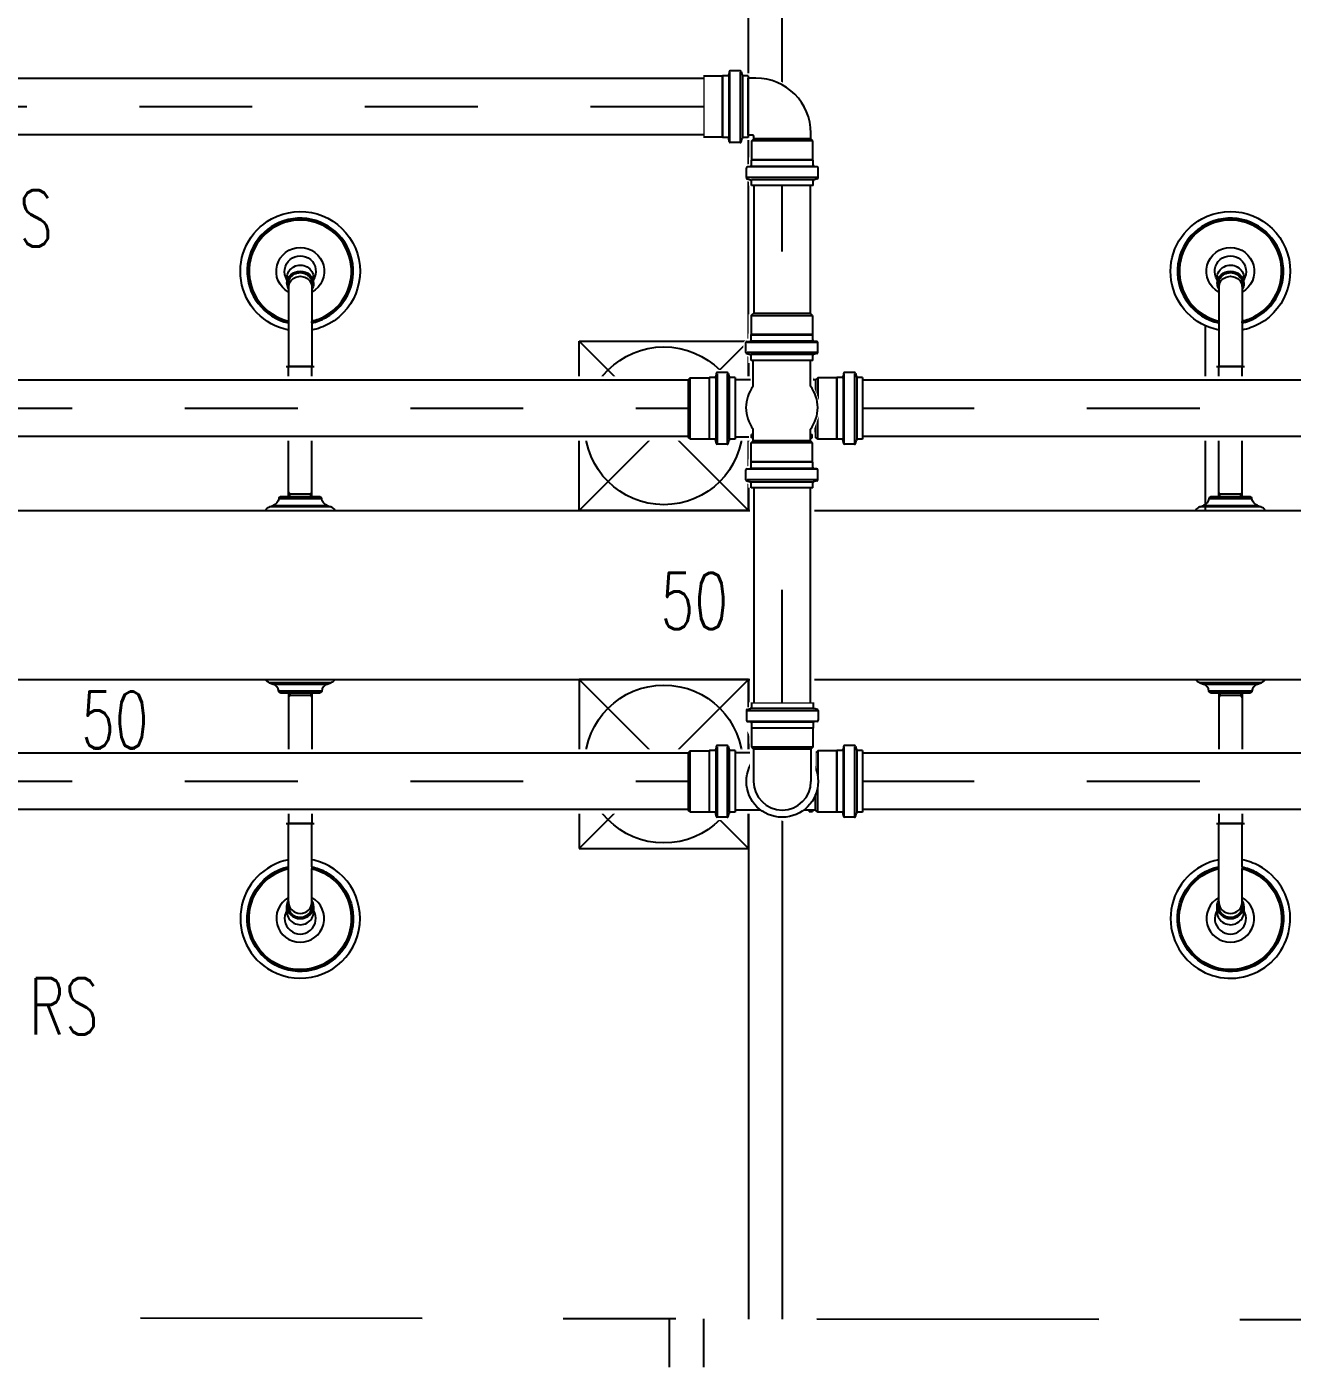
# Model space of a CAD drawing. Header units: inches. Extents: x 542787 to 543192, y 9574025 to 9574373.
# Drawn here: x 542829.96 to 542831.082, y 9574188.034 to 9574189.223 of the extents above; entities that cross this region are included whole.
import ezdxf
from ezdxf.enums import TextEntityAlignment as Align

# ---------------------------------------------------------------- set-up
doc = ezdxf.new("R2010")
doc.units = ezdxf.units.IN
doc.header["$MEASUREMENT"] = 0
doc.linetypes.add('DASHDOT', pattern=[1, 0.5, -0.25, 0, -0.25])
doc.linetypes.add('DASHDOT2', pattern=[0.5, 0.25, -0.125, 0, -0.125])
for name, color, linetype in [('CERCADURA', 7, 'Continuous'), ('EIXO', 8, 'Continuous'), ('I-ARQ', 8, 'Continuous'), ('I-ESGOTO', 6, 'Continuous'), ('I-NORMO_INST', 4, 'Continuous')]:
    doc.layers.add(name, color=color, linetype=linetype)
doc.styles.add('125', font='ROMANS.SHX', dxfattribs={"width": 0.7, "height": 0.25})
doc.styles.add('25', font='ROMANS.SHX', dxfattribs={"width": 0.7, "height": 0.05})

# ---------------------------------------------------------------- blocks, each defined once
blk = doc.blocks.new('*U300')
at = {"color": 2}
blk.add_wipeout([(0, 0.0285), (4.2104, 0.0285), (4.2104, -0.0285), (0, -0.0285)], dxfattribs=at)
for p, q in [((0, 0.025), (4.2104, 0.025)), ((0, -0.025), (4.2104, -0.025))]:
    blk.add_line(p, q)
at = {"layer": 'EIXO', "linetype": 'DASHDOT', "ltscale": 0.01}
blk.add_line((0, 0), (4.2104, 0), dxfattribs=at)
blk = doc.blocks.new('*U301')
at = {"color": 2}
blk.add_wipeout([(0, 0.0285), (4.2096, 0.0285), (4.2096, -0.0285), (0, -0.0285)], dxfattribs=at)
for p, q in [((0, 0.025), (4.2096, 0.025)), ((0, -0.025), (4.2096, -0.025))]:
    blk.add_line(p, q)
at = {"layer": 'EIXO', "linetype": 'DASHDOT', "ltscale": 0.01}
blk.add_line((0, 0), (4.2096, 0), dxfattribs=at)
blk = doc.blocks.new('*U126')
at = {"color": 2}
blk.add_wipeout([(-0.0347, -0.0491), (-0.0322, -0.0459), (-0.0302, -0.0453), (-0.0302, -0.0397), (-0.0282, -0.0397), (-0.0282, -0.02), (-0.0359, -0.0002), (-0.0282, 0.0216), (-0.0297, 0.0217), (-0.0297, 0.0289), (-0.0287, 0.029), (-0.03, 0.0303), (-0.03, 0.0471), (-0.0302, 0.0473), (-0.0302, 0.0518), (-0.0317, 0.0519), (-0.0347, 0.0552), (-0.0347, 0.0639), (-0.0322, 0.0671), (-0.0302, 0.0677), (-0.0302, 0.071), (0.0291, 0.071), (0.0291, 0.0677), (0.0311, 0.0671), (0.0335, 0.0639), (0.0335, 0.0552), (0.0305, 0.0519), (0.0291, 0.0518), (0.0291, 0.0458), (0.0289, 0.0458), (0.0289, 0.0303), (0.0275, 0.029), (0.0286, 0.0289), (0.0286, 0.0217), (0.0271, 0.0216), (0.0348, 0.0013), (0.0271, -0.02), (0.0271, -0.0397), (0.0291, -0.0397), (0.0291, -0.0453), (0.0311, -0.0459), (0.0335, -0.0491), (0.0335, -0.0578), (0.0305, -0.0611), (0.0291, -0.0612), (0.0291, -0.0657), (0.0288, -0.0659), (0.0288, -0.0827), (0.0257, -0.0835), (-0.0269, -0.0835), (-0.03, -0.0827), (-0.03, -0.0659), (-0.0302, -0.0657), (-0.0302, -0.0612), (-0.0317, -0.0611), (-0.0347, -0.0578)], dxfattribs=at)
for p, q in [((-0.0324, 0.0639), (-0.0324, 0.0552)), ((-0.0316, 0.0649), (-0.0287, 0.0657)), ((-0.0314, 0.0639), (0.0302, 0.0639)), ((-0.0279, 0.071), (0.0268, 0.071)), ((-0.0279, 0.071), (-0.0279, 0.0667)), ((0.0268, 0.071), (0.0268, 0.0667)), ((0.0305, 0.0649), (0.0275, 0.0657)), ((0.0312, 0.0639), (0.0312, 0.0552)), ((-0.0315, 0.0542), (-0.0289, 0.054)), ((-0.0314, 0.0545), (0.0302, 0.0545)), ((-0.0279, 0.053), (-0.0279, 0.0483)), ((-0.0279, 0.0483), (0.0268, 0.0483)), ((-0.0279, 0.0483), (-0.0277, 0.0481)), ((-0.0277, 0.0481), (-0.0277, 0.0313)), ((0.0268, 0.0483), (0.0266, 0.0481)), ((0.0266, 0.0481), (0.0266, 0.0313)), ((0.0268, 0.053), (0.0268, 0.0483)), ((0.0303, 0.0542), (0.0277, 0.054)), ((-0.0277, 0.0313), (-0.0059, 0.0313)), ((-0.0277, 0.0313), (-0.0259, 0.0295)), ((-0.0259, 0.0269), (-0.0274, 0.0267)), ((-0.0274, 0.0267), (-0.0274, 0.0238)), ((-0.0259, 0.0237), (-0.0274, 0.0238)), ((-0.0259, 0.0295), (-0.0259, 0.0191)), ((0.0266, 0.0313), (0.0047, 0.0313)), ((0.0266, 0.0313), (0.0248, 0.0295)), ((0.0248, 0.0295), (0.0248, 0.0191)), ((0.0248, 0.0269), (0.0263, 0.0267)), ((0.0248, 0.0237), (0.0263, 0.0238)), ((0.0263, 0.0267), (0.0263, 0.0238)), ((-0.0259, -0.0193), (-0.0259, -0.042)), ((0.0248, -0.0193), (0.0248, -0.042)), ((-0.0316, -0.0481), (-0.0287, -0.0473)), ((-0.0279, -0.042), (0.0268, -0.042)), ((-0.0279, -0.042), (-0.0279, -0.0463)), ((0.0268, -0.042), (0.0268, -0.0463)), ((0.0305, -0.0481), (0.0275, -0.0473)), ((-0.0324, -0.0491), (-0.0324, -0.0578)), ((-0.0315, -0.0588), (-0.0289, -0.059)), ((-0.0314, -0.0491), (0.0302, -0.0491)), ((-0.0314, -0.0578), (0.0302, -0.0578)), ((0.0303, -0.0588), (0.0277, -0.059)), ((0.0312, -0.0491), (0.0312, -0.0578)), ((-0.0279, -0.06), (-0.0279, -0.0647)), ((-0.0279, -0.0647), (-0.0277, -0.065)), ((-0.0277, -0.0817), (-0.0277, -0.065)), ((0.0268, -0.0647), (0.0265, -0.065)), ((0.0265, -0.0817), (0.0265, -0.065)), ((0.0268, -0.06), (0.0268, -0.0647)), ((-0.0277, -0.0817), (-0.0259, -0.0835)), ((0.0265, -0.0817), (0.0248, -0.0835)), ((-0.0259, -0.0835), (0.0248, -0.0835))]:
    blk.add_line(p, q)
at = {"color": 8}
for p, q in [((-0.0279, 0.0659), (0.0268, 0.0659)), ((-0.0279, 0.0539), (0.0268, 0.0539)), ((-0.0277, 0.0481), (0.0266, 0.0481)), ((-0.0259, 0.0295), (-0.0123, 0.0295)), ((0.0248, 0.0295), (0.0111, 0.0295)), ((-0.0279, -0.0471), (0.0268, -0.0471)), ((-0.0259, -0.042), (0.0248, -0.042)), ((-0.0279, -0.0591), (0.0268, -0.0591)), ((0.0268, -0.0647), (-0.0279, -0.0647)), ((-0.0277, -0.065), (0.0265, -0.065)), ((0.0265, -0.0817), (-0.0277, -0.0817))]:
    blk.add_line(p, q, dxfattribs=at)
blk.add_lwpolyline([(0.0253, -0.0165), (0.0253, -0.0165, 0.174705)], format="xyb")
for radius in [0.0318, 0.0256]:
    blk.add_circle((-0.0006, -0.0001), radius)
blk.add_circle((-0.0006, -0.0001), 0.0273, dxfattribs=at)
for centre, start, end in [((-0.0314, 0.0639), 105, 180), ((-0.0289, 0.0667), 285, 360), ((0.0278, 0.0667), 180, 255), ((0.0302, 0.0639), 360, 75), ((-0.0314, 0.0552), 180, 265), ((-0.0289, 0.053), 360, 85), ((0.0278, 0.053), 95, 180), ((0.0302, 0.0552), 275, 360), ((-0.0289, -0.0463), 285, 360), ((0.0278, -0.0463), 180, 255), ((-0.0314, -0.0491), 105, 180), ((-0.0314, -0.0578), 180, 265), ((-0.0289, -0.06), 360, 85), ((0.0278, -0.06), 95, 180), ((0.0302, -0.0578), 275, 360), ((0.0302, -0.0491), 360, 75)]:
    blk.add_arc(centre, 0.001, start, end)
blk = doc.blocks.new('*U207')
at = {"color": 1, "style": '25'}
for tag, flags, p in [('MARCA', 1, (0, -0.1877)), ('QUANT.', 3, (0, -0.2718))]:
    blk.add_attdef(tag, text='', height=0.05, dxfattribs=dict(at, flags=flags)).set_placement(p, align=Align.CENTER)
at = {"color": 2}
blk.add_wipeout([(0.0287, -0.0245), (0.0294, -0.0413), (0.034, -0.0514), (0.034, -0.0656), (0.0294, -0.0656), (0.0294, -0.07), (0, -0.07), (-0.0294, -0.07), (-0.0294, -0.0661), (-0.034, -0.0661), (-0.034, -0.0519), (-0.0292, -0.0417), (-0.0297, -0.0182), (-0.0292, -0.0088), (-0.0277, 0.01), (-0.0239, 0.0196), (-0.0192, 0.0234), (-0.0124, 0.0273), (-0.006, 0.0297), (0.0054, 0.0291), (0.0148, 0.0264), (0.0211, 0.0214), (0.0258, 0.0129), (0.0287, 0.0036), (0.0287, -0.0055)], dxfattribs=at)
for p, q in [((0.0254, -0.0285), (0.0254, 0)), ((-0.0254, -0.0285), (-0.0254, 0)), ((-0.0272, -0.0303), (-0.0254, -0.0285)), ((-0.0272, -0.0471), (-0.0272, -0.0303)), ((-0.0272, -0.0303), (0.0272, -0.0303)), ((0.0272, -0.0303), (0.0254, -0.0285)), ((0.0272, -0.0471), (0.0272, -0.0303)), ((-0.0274, -0.0473), (-0.0272, -0.0471)), ((-0.0274, -0.0519), (-0.0274, -0.0473)), ((-0.0272, -0.0471), (0.0272, -0.0471)), ((0.0274, -0.0473), (0.0272, -0.0471)), ((0.0274, -0.0519), (0.0274, -0.0473)), ((-0.0318, -0.0629), (-0.0318, -0.0542)), ((-0.0309, -0.0532), (-0.0283, -0.0529)), ((0.0308, -0.0534), (-0.0308, -0.0534)), ((0.0309, -0.0532), (0.0283, -0.0529)), ((0.0318, -0.0629), (0.0318, -0.0542)), ((-0.0311, -0.0639), (-0.0281, -0.0647)), ((0.0308, -0.0629), (-0.0308, -0.0629)), ((-0.0274, -0.07), (-0.0274, -0.0656)), ((0.0274, -0.07), (-0.0274, -0.07)), ((0.0274, -0.07), (0.0274, -0.0656)), ((0.0311, -0.0639), (0.0281, -0.0647))]:
    blk.add_line(p, q)
at = {"color": 8}
for p, q in [((-0.0254, -0.0285), (0.0254, -0.0285)), ((-0.0274, -0.0473), (0.0274, -0.0473)), ((0.0274, -0.0529), (-0.0274, -0.0529)), ((0.0274, -0.0649), (-0.0274, -0.0649))]:
    blk.add_line(p, q, dxfattribs=at)
for centre, radius, start, end in [((0, 0), 0.0254, 0, 180), ((-0.0308, -0.0542), 0.001, 95, 180), ((-0.0283, -0.0519), 0.001, 275, 0), ((0.0283, -0.0519), 0.001, 180, 265), ((0.0308, -0.0542), 0.001, 0, 85), ((-0.0308, -0.0629), 0.001, 180, 255), ((-0.0283, -0.0656), 0.001, 0, 75), ((0.0283, -0.0656), 0.001, 105, 180), ((0.0308, -0.0629), 0.001, 285, 0)]:
    blk.add_arc(centre, radius, start, end)
at = {"color": 1, "style": '25', "flags": 1}
blk.add_attdef('DESCRICAO', text='', height=0.05, dxfattribs=at).set_placement((0, -0.1085), align=Align.CENTER)
blk = doc.blocks.new('*U218')
at = {"color": 2}
blk.add_wipeout([(0.0285, 0), (0.0285, -0.4698), (-0.0285, -0.4698), (-0.0285, 0)], dxfattribs=at)
for p, q in [((-0.025, 0), (-0.025, -0.4698)), ((0.025, 0), (0.025, -0.4698))]:
    blk.add_line(p, q)
at = {"layer": 'EIXO', "linetype": 'DASHDOT', "ltscale": 0.01}
blk.add_line((0, 0), (0, -0.4698), dxfattribs=at)
blk = doc.blocks.new('*U139')
at = {"color": 2}
blk.add_wipeout([(-0.0497, 0.034), (-0.0465, 0.0316), (-0.046, 0.0296), (-0.0403, 0.0296), (-0.0403, 0.0276), (-0.0207, 0.0276), (-0.0009, 0.0353), (0.0209, 0.0276), (0.0211, 0.0291), (0.0282, 0.0291), (0.0283, 0.028), (0.0297, 0.0294), (0.0465, 0.0294), (0.0467, 0.0296), (0.0511, 0.0296), (0.0513, 0.031), (0.0545, 0.034), (0.0633, 0.034), (0.0665, 0.0316), (0.067, 0.0296), (0.0704, 0.0296), (0.0704, -0.0297), (0.067, -0.0297), (0.0665, -0.0317), (0.0633, -0.0342), (0.0545, -0.0342), (0.0513, -0.0312), (0.0511, -0.0297), (0.0451, -0.0297), (0.0451, -0.0295), (0.0297, -0.0295), (0.0283, -0.0282), (0.0282, -0.0292), (0.0211, -0.0292), (0.0209, -0.0277), (0.0006, -0.0355), (-0.0207, -0.0277), (-0.0403, -0.0277), (-0.0403, -0.0297), (-0.046, -0.0297), (-0.0465, -0.0317), (-0.0497, -0.0342), (-0.0585, -0.0342), (-0.0617, -0.0312), (-0.0619, -0.0297), (-0.0663, -0.0297), (-0.0666, -0.0295), (-0.0833, -0.0295), (-0.0841, -0.0264), (-0.0841, 0.0262), (-0.0833, 0.0293), (-0.0666, 0.0293), (-0.0663, 0.0296), (-0.0619, 0.0296), (-0.0617, 0.031), (-0.0585, 0.034)], dxfattribs=at)
for p, q in [((-0.0824, 0.027), (-0.0841, 0.0253)), ((-0.0841, 0.0253), (-0.0841, -0.0254)), ((-0.0824, 0.027), (-0.0656, 0.027)), ((-0.0654, 0.0273), (-0.0656, 0.027)), ((-0.0607, 0.0273), (-0.0654, 0.0273)), ((-0.0594, 0.0308), (-0.0597, 0.0282)), ((-0.0497, 0.0317), (-0.0585, 0.0317)), ((-0.0585, 0.0307), (-0.0585, -0.0309)), ((-0.0497, 0.0307), (-0.0497, -0.0309)), ((-0.0487, 0.031), (-0.0479, 0.028)), ((-0.0426, 0.0273), (-0.047, 0.0273)), ((-0.0426, 0.0273), (-0.0426, -0.0274)), ((-0.0199, 0.0253), (-0.0426, 0.0253)), ((0.0288, 0.0253), (0.0185, 0.0253)), ((0.023, 0.0253), (0.0232, 0.0268)), ((0.0261, 0.0268), (0.0232, 0.0268)), ((0.0262, 0.0253), (0.0261, 0.0268)), ((0.0306, 0.0271), (0.0288, 0.0253)), ((0.0306, 0.0271), (0.0306, -0.0272)), ((0.0474, 0.0271), (0.0306, 0.0271)), ((0.0476, 0.0273), (0.0474, 0.0271)), ((0.0476, 0.0273), (0.0476, -0.0274)), ((0.0523, 0.0273), (0.0476, 0.0273)), ((0.0536, 0.0308), (0.0533, 0.0282)), ((0.0538, 0.0307), (0.0538, -0.0309)), ((0.0633, 0.0317), (0.0545, 0.0317)), ((0.0633, 0.0307), (0.0633, -0.0309)), ((0.0643, 0.031), (0.0651, 0.028)), ((0.0704, 0.0273), (0.066, 0.0273)), ((0.0704, 0.0273), (0.0704, -0.0274)), ((-0.0824, -0.0272), (-0.0841, -0.0254)), ((-0.0824, -0.0272), (-0.0656, -0.0272)), ((-0.0654, -0.0274), (-0.0656, -0.0272)), ((-0.0607, -0.0274), (-0.0654, -0.0274)), ((-0.0594, -0.031), (-0.0597, -0.0283)), ((-0.0497, -0.0319), (-0.0585, -0.0319)), ((-0.0487, -0.0311), (-0.0479, -0.0282)), ((-0.0426, -0.0274), (-0.047, -0.0274)), ((-0.0199, -0.0254), (-0.0426, -0.0254)), ((0.0288, -0.0254), (0.0185, -0.0254)), ((0.023, -0.0254), (0.0232, -0.0269)), ((0.0261, -0.0269), (0.0232, -0.0269)), ((0.0262, -0.0254), (0.0261, -0.0269)), ((0.0306, -0.0272), (0.0288, -0.0254)), ((0.0474, -0.0272), (0.0306, -0.0272)), ((0.0476, -0.0274), (0.0474, -0.0272)), ((0.0523, -0.0274), (0.0476, -0.0274)), ((0.0536, -0.031), (0.0533, -0.0283)), ((0.0633, -0.0319), (0.0545, -0.0319)), ((0.0643, -0.0311), (0.0651, -0.0282)), ((0.0704, -0.0274), (0.066, -0.0274))]:
    blk.add_line(p, q)
at = {"color": 8}
for p, q in [((-0.0824, -0.0272), (-0.0824, 0.027)), ((-0.0656, 0.027), (-0.0656, -0.0272)), ((-0.0654, -0.0274), (-0.0654, 0.0273)), ((-0.0598, 0.0273), (-0.0598, -0.0274)), ((-0.0477, 0.0273), (-0.0477, -0.0274)), ((-0.0426, 0.0253), (-0.0426, -0.0254)), ((0.0288, 0.0253), (0.0288, -0.0254)), ((0.0474, 0.0271), (0.0474, -0.0272)), ((0.0532, 0.0273), (0.0532, -0.0274)), ((0.0653, 0.0273), (0.0653, -0.0274))]:
    blk.add_line(p, q, dxfattribs=at)
for centre, radius, start, end in [((-0.0607, 0.0283), 0.001, 270, 355), ((-0.0585, 0.0307), 0.001, 90, 175), ((-0.0497, 0.0307), 0.001, 15, 90), ((-0.047, 0.0283), 0.001, 195, 270), ((-0.0007, -0.0001), 0.0318, 52.8607, 127.1393), ((0.0523, 0.0283), 0.001, 270, 355), ((0.0545, 0.0307), 0.001, 90, 175), ((0.0633, 0.0307), 0.001, 15, 90), ((0.066, 0.0283), 0.001, 195, 270), ((-0.0607, -0.0284), 0.001, 5, 90), ((-0.0585, -0.0309), 0.001, 185, 270), ((-0.0497, -0.0309), 0.001, 270, 345), ((-0.047, -0.0284), 0.001, 90, 165), ((-0.0007, -0.0001), 0.0318, 232.8607, 307.1393), ((0.0523, -0.0284), 0.001, 5, 90), ((0.0545, -0.0309), 0.001, 185, 270), ((0.0633, -0.0309), 0.001, 270, 345), ((0.066, -0.0284), 0.001, 90, 165)]:
    blk.add_arc(centre, radius, start, end)
blk = doc.blocks.new('*U219')
at = {"color": 1, "style": '25'}
for tag, flags, p in [('DESCRICAO', 1, (0, -0.1085)), ('MARCA', 1, (0, -0.1877)), ('QUANT.', 3, (0, -0.2718))]:
    blk.add_attdef(tag, text='', height=0.05, dxfattribs=dict(at, flags=flags)).set_placement(p, align=Align.CENTER)
at = {"color": 2}
blk.add_wipeout([(0.049, 0.034), (0.0494, 0.0295), (0.0554, 0.0295), (0.0554, 0.0293), (0.0709, 0.0293), (0.0718, 0.0262), (0.0718, -0.0262), (0.0709, -0.0293), (0.0541, -0.0293), (0.0539, -0.0295), (0.0494, -0.0295), (0.049, -0.034), (0.035, -0.034), (0.0338, -0.0295), (0.0281, -0.0295), (0.0281, -0.0275), (0.0235, -0.0275), (0.0141, -0.0266), (0.0037, -0.0235), (-0.0028, -0.0202), (-0.011, -0.014), (-0.0153, -0.0095), (-0.0193, -0.0042), (-0.0218, 0.0001), (-0.0244, 0.0059), (-0.026, 0.0113), (-0.0273, 0.019), (-0.0275, 0.0235), (-0.0275, 0.0276), (-0.0293, 0.0294), (-0.0293, 0.0462), (-0.0295, 0.0464), (-0.0295, 0.0509), (-0.034, 0.0513), (-0.034, 0.0653), (-0.0295, 0.0665), (-0.0295, 0.07), (0.0295, 0.07), (0.0295, 0.0665), (0.034, 0.0653), (0.034, 0.0513), (0.0295, 0.0509), (0.0295, 0.0449), (0.0293, 0.0449), (0.0293, 0.0295), (0.0338, 0.0295), (0.035, 0.034)], dxfattribs=at)
for p, q in [((-0.0318, 0.0629), (-0.0318, 0.0542)), ((-0.0311, 0.0639), (-0.0281, 0.0647)), ((-0.0308, 0.0629), (0.0308, 0.0629)), ((-0.0274, 0.07), (0.0273, 0.07)), ((-0.0274, 0.07), (-0.0274, 0.0656)), ((0.0273, 0.07), (0.0273, 0.0656)), ((0.0311, 0.0639), (0.0281, 0.0647)), ((0.0318, 0.0629), (0.0318, 0.0542)), ((-0.0309, 0.0532), (-0.0283, 0.0529)), ((-0.0308, 0.0534), (0.0308, 0.0534)), ((-0.0274, 0.0519), (-0.0274, 0.0473)), ((0.0273, 0.0519), (0.0273, 0.0473)), ((0.0309, 0.0532), (0.0283, 0.0529)), ((-0.0274, 0.0473), (-0.0272, 0.0471)), ((-0.0272, 0.0471), (-0.0272, 0.0303)), ((-0.0272, 0.0471), (0.0271, 0.0471)), ((0.0273, 0.0473), (0.0271, 0.0471)), ((0.0271, 0.0471), (0.0271, 0.0303)), ((-0.0272, 0.0303), (-0.0254, 0.0285)), ((-0.0272, 0.0303), (0.0271, 0.0303)), ((-0.0254, 0.0285), (-0.0254, 0.0235)), ((0.0271, 0.0303), (0.0253, 0.0285)), ((0.0253, 0.0285), (0.0253, 0.0263)), ((0.0263, 0.0253), (0.0303, 0.0253)), ((0.0303, -0.0274), (0.0303, 0.0273)), ((0.0303, 0.0273), (0.0347, 0.0273)), ((0.0364, 0.0311), (0.0356, 0.0281)), ((0.0374, 0.0318), (0.0461, 0.0318)), ((0.0374, -0.0308), (0.0374, 0.0308)), ((0.0469, -0.0308), (0.0469, 0.0308)), ((0.0471, 0.0309), (0.0474, 0.0283)), ((0.0484, 0.0273), (0.053, 0.0273)), ((0.053, 0.0273), (0.0532, 0.0271)), ((0.0532, -0.0272), (0.0532, 0.0271)), ((0.0532, 0.0271), (0.07, 0.0271)), ((0.07, -0.0272), (0.07, 0.0271)), ((0.07, 0.0271), (0.0718, 0.0253)), ((0.0235, -0.0254), (0.0303, -0.0254)), ((0.0303, -0.0274), (0.0347, -0.0274)), ((0.0364, -0.0311), (0.0356, -0.0281)), ((0.0374, -0.0318), (0.0461, -0.0318)), ((0.0471, -0.0309), (0.0474, -0.0283)), ((0.0484, -0.0274), (0.053, -0.0274)), ((0.053, -0.0274), (0.0532, -0.0272)), ((0.0532, -0.0272), (0.07, -0.0272)), ((0.07, -0.0272), (0.0718, -0.0254))]:
    blk.add_line(p, q)
at = {"color": 8}
for p, q in [((-0.0274, 0.0649), (0.0273, 0.0649)), ((-0.0274, 0.0529), (0.0273, 0.0529)), ((-0.0274, 0.0473), (0.0273, 0.0473)), ((-0.0254, 0.0285), (0.0253, 0.0285)), ((0.0303, 0.0253), (0.0303, -0.0254)), ((0.0354, -0.0274), (0.0354, 0.0273)), ((0.0474, -0.0274), (0.0474, 0.0273)), ((0.053, -0.0274), (0.053, 0.0273)), ((0.0718, -0.0254), (0.0718, 0.0253))]:
    blk.add_line(p, q, dxfattribs=at)
for centre, radius, start, end in [((-0.0308, 0.0629), 0.001, 105, 180), ((-0.0284, 0.0656), 0.001, 285, 360), ((0.0283, 0.0656), 0.001, 180, 255), ((0.0308, 0.0629), 0.001, 360, 75), ((-0.0308, 0.0542), 0.001, 180, 265), ((-0.0284, 0.0519), 0.001, 360, 85), ((0.0283, 0.0519), 0.001, 95, 180), ((0.0308, 0.0542), 0.001, 275, 360), ((0.0263, 0.0263), 0.001, 180, 270), ((0.0347, 0.0283), 0.001, 270, 345), ((0.0374, 0.0308), 0.001, 90, 165), ((0.0461, 0.0308), 0.001, 5, 90), ((0.0484, 0.0283), 0.001, 185, 270), ((0.0235, 0.0235), 0.0489, 180, 270), ((0.0347, -0.0284), 0.001, 15, 90), ((0.0374, -0.0308), 0.001, 195, 270), ((0.0461, -0.0308), 0.001, 270, 355), ((0.0484, -0.0284), 0.001, 90, 175)]:
    blk.add_arc(centre, radius, start, end)
blk = doc.blocks.new('*U220')
at = {"color": 2}
blk.add_wipeout([(0, 0.0285), (2.3011, 0.0285), (2.3011, -0.0285), (0, -0.0285)], dxfattribs=at)
for p, q in [((0, 0.025), (2.3011, 0.025)), ((0, -0.025), (2.3011, -0.025))]:
    blk.add_line(p, q)
at = {"layer": 'EIXO', "linetype": 'DASHDOT', "ltscale": 0.01}
blk.add_line((0, 0), (2.3011, 0), dxfattribs=at)

msp = doc.modelspace()

# ---------------------------------------------------------------- linework, layer by layer
at = {"layer": 'I-ARQ'}
for p, q in [((542830.6002, 9574188.7938), (542830.6002, 9574190.0038)), ((542830.6302, 9574188.7938), (542830.6302, 9574190.0038)), ((542831.0052, 9574188.9577), (542831.0052, 9574188.7938)), ((542830.4502, 9574188.7938), (542830.4502, 9574188.9438)), ((542830.4502, 9574188.9438), (542830.6002, 9574188.9438)), ((542830.6002, 9574188.7938), (542830.4502, 9574188.9438)), ((542830.6002, 9574188.9438), (542830.4502, 9574188.7938)), ((542830.6002, 9574188.9438), (542830.6002, 9574188.7938)), ((542828.2052, 9574188.7938), (542834.1502, 9574188.7938)), ((542830.6002, 9574188.7938), (542830.4502, 9574188.7938)), ((542828.2052, 9574188.6438), (542833.9302, 9574188.6438)), ((542830.4502, 9574188.6438), (542830.4502, 9574188.4938)), ((542830.6002, 9574188.6438), (542830.4502, 9574188.6438)), ((542830.6002, 9574188.6438), (542830.4502, 9574188.4938)), ((542830.6002, 9574188.4938), (542830.4502, 9574188.6438)), ((542830.6002, 9574188.6438), (542830.6002, 9574188.0765)), ((542830.6002, 9574188.4938), (542830.6002, 9574188.6438)), ((542830.6302, 9574188.6438), (542830.6302, 9574188.0765)), ((542830.4502, 9574188.4938), (542830.6002, 9574188.4938)), ((542830.5302, 9574188.0338), (542830.5302, 9574188.0767)), ((542830.5602, 9574188.0766), (542830.5602, 9574188.0338))]:
    msp.add_line(p, q, dxfattribs=at)
for points in [[(542830.1923, 9574188.9537, -0.700978), (542830.1772, 9574189.0523, -1), (542830.2281, 9574188.9592, -0.07613), (542830.213, 9574188.9537)], [(542831.0173, 9574188.9537, -0.700978), (542831.0022, 9574189.0523, -1), (542831.0531, 9574188.9592, -0.07613), (542831.038, 9574188.9537)], [(542830.213, 9574188.96, 0.06962), (542830.2252, 9574188.9646, 5.480122), (542830.1923, 9574188.96)], [(542831.038, 9574188.96, 0.06962), (542831.0502, 9574188.9646, 5.480122), (542831.0173, 9574188.96)], [(542830.1923, 9574188.9873, -3.836175), (542830.213, 9574188.9873)], [(542830.1909, 9574188.9984, -1.802734), (542830.2144, 9574188.9984)], [(542831.0173, 9574188.9873, -3.836175), (542831.038, 9574188.9873)], [(542831.0159, 9574188.9984, -1.802734), (542831.0394, 9574188.9984)], [(542830.1836, 9574188.8041, -0.280777), (542830.1787, 9574188.798)], [(542830.2217, 9574188.8041, 0.377188), (542830.2198, 9574188.8058), (542830.1856, 9574188.8058, 0.377188), (542830.1836, 9574188.8041)], [(542830.2266, 9574188.798, -0.280777), (542830.2217, 9574188.8041)], [(542831.0086, 9574188.8041, -0.280777), (542831.0037, 9574188.798)], [(542831.0467, 9574188.8041, 0.377188), (542831.0448, 9574188.8058), (542831.0106, 9574188.8058, 0.377188), (542831.0086, 9574188.8041)], [(542831.0516, 9574188.798, -0.280777), (542831.0467, 9574188.8041)], [(542830.1836, 9574188.6335, 0.280777), (542830.1787, 9574188.6397)], [(542830.2266, 9574188.6397, 0.280777), (542830.2217, 9574188.6335)], [(542831.0086, 9574188.6335, 0.280777), (542831.0037, 9574188.6397)], [(542831.0516, 9574188.6397, 0.280777), (542831.0467, 9574188.6335)], [(542830.2217, 9574188.6335, -0.377188), (542830.2198, 9574188.6318), (542830.1856, 9574188.6318, -0.377188), (542830.1836, 9574188.6335)], [(542831.0467, 9574188.6335, -0.377188), (542831.0448, 9574188.6318), (542831.0106, 9574188.6318, -0.377188), (542831.0086, 9574188.6335)], [(542830.1923, 9574188.4839, 0.700978), (542830.1772, 9574188.3853, 1), (542830.2281, 9574188.4784, 0.07613), (542830.213, 9574188.4839)], [(542831.0173, 9574188.4839, 0.700978), (542831.0022, 9574188.3853, 1), (542831.0531, 9574188.4784, 0.07613), (542831.038, 9574188.4839)], [(542830.213, 9574188.4777, -0.06962), (542830.2252, 9574188.4731, -5.480122), (542830.1923, 9574188.4777)], [(542831.038, 9574188.4777, -0.06962), (542831.0502, 9574188.4731, -5.480122), (542831.0173, 9574188.4777)], [(542830.1923, 9574188.4504, 3.836175), (542830.213, 9574188.4504)], [(542831.0173, 9574188.4504, 3.836175), (542831.038, 9574188.4504)], [(542830.1909, 9574188.4392, 1.802734), (542830.2144, 9574188.4392)], [(542831.0159, 9574188.4392, 1.802734), (542831.0394, 9574188.4392)]]:
    msp.add_lwpolyline(points, format="xyb", dxfattribs=at)
at = {"layer": 'I-ARQ', "ltscale": 0.06322}
for points in [[(542830.213, 9574188.96), (542830.213, 9574188.9613, 0.067971), (542830.2246, 9574188.9657, 5.429636), (542830.1923, 9574188.9613)], [(542830.213, 9574188.9873), (542830.213, 9574188.9617, 0.067551), (542830.2244, 9574188.966, 5.416932), (542830.1923, 9574188.9617)], [(542831.038, 9574188.96), (542831.038, 9574188.9613, 0.067971), (542831.0496, 9574188.9657, 5.429636), (542831.0173, 9574188.9613)], [(542831.038, 9574188.9873), (542831.038, 9574188.9617, 0.067551), (542831.0494, 9574188.966, 5.416932), (542831.0173, 9574188.9617)], [(542830.213, 9574188.4777), (542830.213, 9574188.4763, -0.067971), (542830.2246, 9574188.4719, -5.429636), (542830.1923, 9574188.4763)], [(542830.213, 9574188.4504), (542830.213, 9574188.476, -0.067551), (542830.2244, 9574188.4716, -5.416932), (542830.1923, 9574188.476)], [(542831.038, 9574188.4777), (542831.038, 9574188.4763, -0.067971), (542831.0496, 9574188.4719, -5.429636), (542831.0173, 9574188.4763)], [(542831.038, 9574188.4504), (542831.038, 9574188.476, -0.067551), (542831.0494, 9574188.4716, -5.416932), (542831.0173, 9574188.476)]]:
    msp.add_lwpolyline(points, format="xyb", dxfattribs=at)
at = {"layer": 'I-ARQ', "ltscale": 0.067122}
for points in [[(542830.1909, 9574189.0002), (542830.1909, 9574188.9947, 0.128945), (542830.1923, 9574188.9896)], [(542831.0159, 9574189.0002), (542831.0159, 9574188.9947, 0.128945), (542831.0173, 9574188.9896)], [(542830.1909, 9574188.4374), (542830.1909, 9574188.4429, -0.128945), (542830.1923, 9574188.4481)], [(542831.0159, 9574188.4374), (542831.0159, 9574188.4429, -0.128945), (542831.0173, 9574188.4481)]]:
    msp.add_lwpolyline(points, format="xyb", dxfattribs=at)
at = {"layer": 'I-ARQ', "ltscale": 0.06322}
for points in [[(542830.1923, 9574188.9968), (542830.1923, 9574188.9873)], [(542830.213, 9574188.9968), (542830.213, 9574188.9873)], [(542831.0173, 9574188.9968), (542831.0173, 9574188.9873)], [(542831.038, 9574188.9968), (542831.038, 9574188.9873)], [(542830.1923, 9574188.9873), (542830.1923, 9574188.9537)], [(542831.0173, 9574188.9873), (542831.0173, 9574188.9537)], [(542830.213, 9574188.96), (542830.213, 9574188.9537)], [(542831.038, 9574188.96), (542831.038, 9574188.9537)], [(542830.1923, 9574188.9537), (542830.1923, 9574188.9215)], [(542830.213, 9574188.9537), (542830.213, 9574188.9215)], [(542831.0173, 9574188.9537), (542831.0173, 9574188.9215)], [(542831.038, 9574188.9537), (542831.038, 9574188.9215)], [(542830.1923, 9574188.4839), (542830.1923, 9574188.5162)], [(542830.213, 9574188.4839), (542830.213, 9574188.5162)], [(542831.0173, 9574188.4839), (542831.0173, 9574188.5162)], [(542831.038, 9574188.4839), (542831.038, 9574188.5162)], [(542830.1923, 9574188.4504), (542830.1923, 9574188.4839)], [(542830.213, 9574188.4777), (542830.213, 9574188.4839)], [(542831.0173, 9574188.4504), (542831.0173, 9574188.4839)], [(542831.038, 9574188.4777), (542831.038, 9574188.4839)], [(542830.1923, 9574188.4409), (542830.1923, 9574188.4504)], [(542830.213, 9574188.4409), (542830.213, 9574188.4504)], [(542831.0173, 9574188.4409), (542831.0173, 9574188.4504)], [(542831.038, 9574188.4409), (542831.038, 9574188.4504)]]:
    msp.add_lwpolyline(points, dxfattribs=at)
at = {"layer": 'I-ARQ', "ltscale": 0.067121}
for points in [[(542830.2144, 9574188.9984), (542830.2144, 9574189.0002)], [(542830.2144, 9574188.9949), (542830.2144, 9574188.9984)], [(542831.0394, 9574188.9984), (542831.0394, 9574189.0002)], [(542831.0394, 9574188.9949), (542831.0394, 9574188.9984)], [(542830.2144, 9574188.4428), (542830.2144, 9574188.4392)], [(542830.2144, 9574188.4392), (542830.2144, 9574188.4374)], [(542831.0394, 9574188.4428), (542831.0394, 9574188.4392)], [(542831.0394, 9574188.4392), (542831.0394, 9574188.4374)]]:
    msp.add_lwpolyline(points, dxfattribs=at)
at = {"layer": 'I-ARQ', "linetype": 'DASHDOT', "ltscale": 0.30975}
for points in [[(542830.1903, 9574188.9215), (542830.2151, 9574188.9215)], [(542831.0153, 9574188.9215), (542831.0401, 9574188.9215)], [(542830.1903, 9574188.5162), (542830.2151, 9574188.5162)], [(542831.0153, 9574188.5162), (542831.0401, 9574188.5162)]]:
    msp.add_lwpolyline(points, dxfattribs=at)
at = {"layer": 'I-ARQ'}
for points in [[(542830.1923, 9574188.8058), (542830.1923, 9574188.9215)], [(542830.213, 9574188.8058), (542830.213, 9574188.9215)], [(542831.0173, 9574188.8058), (542831.0173, 9574188.9215)], [(542831.038, 9574188.8058), (542831.038, 9574188.9215)], [(542830.1923, 9574188.6318), (542830.1923, 9574188.5162)], [(542830.213, 9574188.6318), (542830.213, 9574188.5162)], [(542831.0173, 9574188.6318), (542831.0173, 9574188.5162)], [(542831.038, 9574188.6318), (542831.038, 9574188.5162)]]:
    msp.add_lwpolyline(points, dxfattribs=at)
at = {"layer": 'I-ARQ', "ltscale": 0.258125}
for points in [[(542830.213, 9574188.9215), (542830.1923, 9574188.9215)], [(542831.038, 9574188.9215), (542831.0173, 9574188.9215)], [(542830.213, 9574188.5162), (542830.1923, 9574188.5162)], [(542831.038, 9574188.5162), (542831.0173, 9574188.5162)]]:
    msp.add_lwpolyline(points, dxfattribs=at)
at = {"layer": 'I-ARQ', "ltscale": 0.352288}
for points in [[(542830.2217, 9574188.8041), (542830.1836, 9574188.8041)], [(542831.0467, 9574188.8041), (542831.0086, 9574188.8041)], [(542830.2217, 9574188.6335), (542830.1836, 9574188.6335)], [(542831.0467, 9574188.6335), (542831.0086, 9574188.6335)]]:
    msp.add_lwpolyline(points, dxfattribs=at)
at = {"layer": 'I-ARQ', "ltscale": 0.029062}
for points in [[(542830.1934, 9574188.8058), (542830.1934, 9574188.8082), (542830.1923, 9574188.8099)], [(542830.212, 9574188.8058), (542830.212, 9574188.8082)], [(542831.0184, 9574188.8058), (542831.0184, 9574188.8082), (542831.0173, 9574188.8099)], [(542831.037, 9574188.8058), (542831.037, 9574188.8082)], [(542830.1934, 9574188.6318), (542830.1934, 9574188.6295), (542830.1923, 9574188.6277)], [(542830.212, 9574188.6318), (542830.212, 9574188.6295)], [(542831.0184, 9574188.6318), (542831.0184, 9574188.6295), (542831.0173, 9574188.6277)], [(542831.037, 9574188.6318), (542831.037, 9574188.6295)]]:
    msp.add_lwpolyline(points, dxfattribs=at)
at = {"layer": 'I-ARQ', "ltscale": 0.242325}
for points in [[(542830.213, 9574188.8082), (542830.1923, 9574188.8082)], [(542831.038, 9574188.8082), (542831.0173, 9574188.8082)], [(542830.213, 9574188.6295), (542830.1923, 9574188.6295)], [(542831.038, 9574188.6295), (542831.0173, 9574188.6295)]]:
    msp.add_lwpolyline(points, dxfattribs=at)
at = {"layer": 'I-ARQ', "ltscale": 0.218093}
for points in [[(542830.212, 9574188.8082), (542830.1945, 9574188.8082)], [(542831.037, 9574188.8082), (542831.0195, 9574188.8082)], [(542830.212, 9574188.6295), (542830.1945, 9574188.6295)], [(542831.037, 9574188.6295), (542831.0195, 9574188.6295)]]:
    msp.add_lwpolyline(points, dxfattribs=at)
at = {"layer": 'I-ARQ', "ltscale": 0.025813}
for points in [[(542830.212, 9574188.8082), (542830.213, 9574188.8099)], [(542831.037, 9574188.8082), (542831.038, 9574188.8099)], [(542830.212, 9574188.6295), (542830.213, 9574188.6277)], [(542831.037, 9574188.6295), (542831.038, 9574188.6277)]]:
    msp.add_lwpolyline(points, dxfattribs=at)
at = {"layer": 'I-ARQ', "ltscale": 0.200747}
for points in [[(542830.1755, 9574188.7968, 0.164371), (542830.1718, 9574188.7938), (542830.2336, 9574188.7938, 0.164371), (542830.2298, 9574188.7968)], [(542831.0005, 9574188.7968, 0.164371), (542830.9968, 9574188.7938), (542831.0586, 9574188.7938, 0.164371), (542831.0548, 9574188.7968)], [(542830.1755, 9574188.6408, -0.164371), (542830.1718, 9574188.6438), (542830.2336, 9574188.6438, -0.164371), (542830.2298, 9574188.6408)], [(542831.0005, 9574188.6408, -0.164371), (542830.9968, 9574188.6438), (542831.0586, 9574188.6438, -0.164371), (542831.0548, 9574188.6408)]]:
    msp.add_lwpolyline(points, format="xyb", dxfattribs=at)
at = {"layer": 'I-ARQ'}
for points in [[(542830.2298, 9574188.7968), (542830.1755, 9574188.7968), (542830.1787, 9574188.798), (542830.2266, 9574188.798)], [(542831.0548, 9574188.7968), (542831.0005, 9574188.7968), (542831.0037, 9574188.798), (542831.0516, 9574188.798)], [(542830.2298, 9574188.6408), (542830.1755, 9574188.6408), (542830.1787, 9574188.6397), (542830.2266, 9574188.6397)], [(542831.0548, 9574188.6408), (542831.0005, 9574188.6408), (542831.0037, 9574188.6397), (542831.0516, 9574188.6397)]]:
    msp.add_lwpolyline(points, close=True, dxfattribs=at)
for centre in [(542830.5252, 9574188.8688), (542830.5252, 9574188.5688)]:
    msp.add_circle(centre, 0.07, dxfattribs=at)
at = {"layer": 'I-ARQ', "extrusion": (0, 0, -1)}
for centre, major_axis, ratio, start_param, end_param in [((542830.2027, 9574188.9947), (-0.0113, 0), 0.939693, -0.408591, 3.550184), ((542830.2027, 9574188.9947), (-0.0112, 0), 0.939693, -0.387458, 3.529051), ((542830.2027, 9574189.0002), (-0.0118, 0), 0.939693, -0.000029, 1.070796), ((542830.2027, 9574188.9949), (0.0118, 0), 0.939692, 3.141597, 6.283189), ((542830.2027, 9574189.0002), (-0.0118, 0), 0.939693, 1.070796, 3.141564), ((542831.0277, 9574188.9947), (-0.0113, 0), 0.939693, -0.408591, 3.550184), ((542831.0277, 9574188.9947), (-0.0112, 0), 0.939693, -0.387458, 3.529051), ((542831.0277, 9574189.0002), (-0.0118, 0), 0.939693, -0.000029, 1.070796), ((542831.0277, 9574188.9949), (0.0118, 0), 0.939692, 3.141597, 6.283189), ((542831.0277, 9574189.0002), (-0.0118, 0), 0.939693, 1.070796, 3.141564), ((542830.2027, 9574188.9948), (-0.0105, 0), 0.939693, -0.000029, 1.070796), ((542830.2027, 9574188.9948), (-0.0105, 0), 0.939693, -0.199439, -0.000029), ((542830.2027, 9574188.9917), (-0.0103, 0), 0.939693, 0, 3.141593), ((542830.2027, 9574188.9954), (-0.00722, 0.00722), 1, -0.973099, -0.812083), ((542830.2027, 9574188.9948), (-0.0105, 0), 0.939693, 1.070796, 3.141564), ((542830.2027, 9574188.9954), (-0.00722, 0.00722), 1, 2.382882, 2.5439), ((542830.2027, 9574188.9949), (-0.0118, 0), 0.942388, 3.140774, 3.638398), ((542830.2027, 9574188.9948), (-0.0105, 0), 0.939693, 3.141564, 3.341037), ((542831.0277, 9574188.9948), (-0.0105, 0), 0.939693, -0.000029, 1.070796), ((542831.0277, 9574188.9948), (-0.0105, 0), 0.939693, -0.199439, -0.000029), ((542831.0277, 9574188.9917), (-0.0103, 0), 0.939693, 0, 3.141593), ((542831.0277, 9574188.9954), (-0.00722, 0.00722), 1, -0.973099, -0.812083), ((542831.0277, 9574188.9948), (-0.0105, 0), 0.939693, 1.070796, 3.141564), ((542831.0277, 9574188.9954), (-0.00722, 0.00722), 1, 2.382882, 2.5439), ((542831.0277, 9574188.9949), (-0.0118, 0), 0.942388, 3.140774, 3.638398), ((542831.0277, 9574188.9948), (-0.0105, 0), 0.939693, 3.141564, 3.341037)]:
    msp.add_ellipse(centre, major_axis=major_axis, ratio=ratio, start_param=start_param, end_param=end_param, dxfattribs=at)
at = {"layer": 'I-ARQ'}
for centre, major_axis, ratio, start_param, end_param in [((542830.2027, 9574188.4429), (-0.0113, 0), 0.939693, 5.874594, 9.833369), ((542830.2027, 9574188.4429), (-0.0112, 0), 0.939693, 5.895727, 9.812236), ((542830.2027, 9574188.4428), (-0.0118, 0), 0.942388, 3.140774, 3.638398), ((542831.0277, 9574188.4429), (-0.0113, 0), 0.939693, 5.874594, 9.833369), ((542831.0277, 9574188.4429), (-0.0112, 0), 0.939693, 5.895727, 9.812236), ((542831.0277, 9574188.4428), (-0.0118, 0), 0.942388, 3.140774, 3.638398), ((542830.2027, 9574188.4428), (-0.0118, 0), 0.939693, 6.283156, 9.424748), ((542830.2027, 9574188.4374), (-0.0118, 0), 0.939693, 6.283156, 7.353981), ((542830.2027, 9574188.4428), (-0.0105, 0), 0.939693, 6.083746, 6.283156), ((542830.2027, 9574188.4428), (-0.0105, 0), 0.939693, 6.283156, 7.353981), ((542830.2027, 9574188.4423), (-0.0105, 0), 0.939693, 6.083746, 6.254788), ((542830.2027, 9574188.4459), (0.0103, 0), 0.939693, 3.141593, 6.283185), ((542830.2027, 9574188.4374), (-0.0118, 0), 0.939693, 1.070796, 3.141564), ((542830.2027, 9574188.4428), (-0.0105, 0), 0.939693, 1.070796, 3.141564), ((542830.2027, 9574188.4423), (-0.0105, 0), 0.939693, 3.169992, 3.341037), ((542830.2027, 9574188.4428), (-0.0105, 0), 0.939693, 3.141564, 3.341037), ((542831.0277, 9574188.4428), (-0.0118, 0), 0.939693, 6.283156, 9.424748), ((542831.0277, 9574188.4374), (-0.0118, 0), 0.939693, 6.283156, 7.353981), ((542831.0277, 9574188.4428), (-0.0105, 0), 0.939693, 6.083746, 6.283156), ((542831.0277, 9574188.4428), (-0.0105, 0), 0.939693, 6.283156, 7.353981), ((542831.0277, 9574188.4423), (-0.0105, 0), 0.939693, 6.083746, 6.254788), ((542831.0277, 9574188.4459), (0.0103, 0), 0.939693, 3.141593, 6.283185), ((542831.0277, 9574188.4374), (-0.0118, 0), 0.939693, 1.070796, 3.141564), ((542831.0277, 9574188.4428), (-0.0105, 0), 0.939693, 1.070796, 3.141564), ((542831.0277, 9574188.4423), (-0.0105, 0), 0.939693, 3.169992, 3.341037), ((542831.0277, 9574188.4428), (-0.0105, 0), 0.939693, 3.141564, 3.341037)]:
    msp.add_ellipse(centre, major_axis=major_axis, ratio=ratio, start_param=start_param, end_param=end_param, dxfattribs=at)

# ---------------------------------------------------------------- texts
at = {"layer": 'I-NORMO_INST', "style": '125', "width": 0.7}
for s, p in [('RS', (542829.9217, 9574189.0277)), ('50', (542830.5222, 9574188.6885)), ('RS', (542829.9622, 9574188.329))]:
    msp.add_text(s, height=0.05, dxfattribs=at).set_placement(p)

# ---------------------------------------------------------------- next in the draw order: block references
at = {"layer": 'I-ESGOTO', "rotation": 180}
msp.add_blockref('*U300', (542832.0004, 9574188.8842), dxfattribs=at)
at = {"layer": 'I-ESGOTO', "xscale": -1}
msp.add_blockref('*U301', (542832.0004, 9574188.5534), dxfattribs=at)

# ---------------------------------------------------------------- next in the draw order: block references
at = {"layer": 'I-ESGOTO', "rotation": 270}
msp.add_blockref('*U126', (542830.6303, 9574188.5528), dxfattribs=at)

# ---------------------------------------------------------------- next in the draw order: texts
at = {"layer": 'I-NORMO_INST', "style": '125', "width": 0.7}
msp.add_text('50', height=0.05, dxfattribs=at).set_placement((542830.0082, 9574188.583))

# ---------------------------------------------------------------- next in the draw order: block references
at = {"layer": 'I-ESGOTO', "rotation": 180}
msp.add_blockref('*U207', (542830.6302, 9574188.5534), dxfattribs=at)

# ---------------------------------------------------------------- next in the draw order: block references
msp.add_blockref('*U218', (542830.6302, 9574188.6234), dxfattribs=at)

# ---------------------------------------------------------------- next in the draw order: block references
at = {"layer": 'I-ESGOTO'}
for name, p, rotation in [('*U219', (542830.6302, 9574189.1518), 180), ('*U126', (542830.6303, 9574188.8836), 270)]:
    msp.add_blockref(name, p, dxfattribs=dict(at, rotation=rotation))

# ---------------------------------------------------------------- next in the draw order: block references
for name, p, rotation in [('*U220', (542830.5601, 9574189.1518), 180), ('*U139', (542830.6299, 9574188.8842), 270)]:
    msp.add_blockref(name, p, dxfattribs=dict(at, rotation=rotation))

# ---------------------------------------------------------------- next in the draw order: linework, layer by layer
at = {"layer": 'CERCADURA', "color": 9, "linetype": 'DASHDOT2'}
msp.add_lwpolyline([(542827.7912, 9574190.4116), (542834.5109, 9574190.4116), (542834.5109, 9574188.0708), (542827.7912, 9574188.0807)], close=True, dxfattribs=at)

doc.saveas('drawing.dxf')
